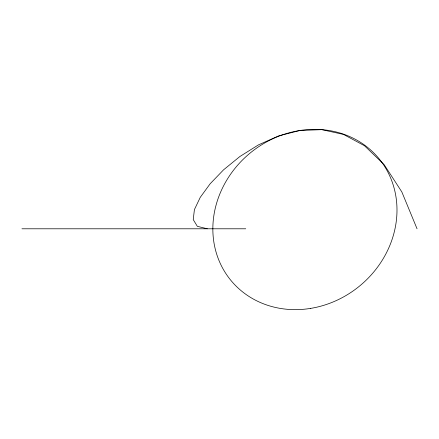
<?xml version="1.0" encoding="UTF-8"?>
<svg xmlns="http://www.w3.org/2000/svg" width="439" height="439" viewBox="0 0 439 439"><rect width="100%" height="100%" fill="white"/><g stroke="black" fill="none" stroke-linecap="round" stroke-linejoin="round"><path stroke-width="0.66" d="M21.95 228.79L245.763 228.79M207.307 228.79L197.336 226.332L193.237 219.615L194.411 209.617L200.261 197.331L210.188 183.727L223.594 169.8L239.875 156.525L258.434 144.892L278.672 135.881L299.991 130.471L321.792 129.653L343.479 134.405L364.441 145.71L384.092 164.554L401.828 191.92L417.05 228.79M310.571 308.403A95.856 86.115 -39.3 0 0 381.689 162.134A95.856 86.115 -39.3 0 0 222.507 187.969A95.856 86.115 -39.3 0 0 310.571 308.403"/></g></svg>
